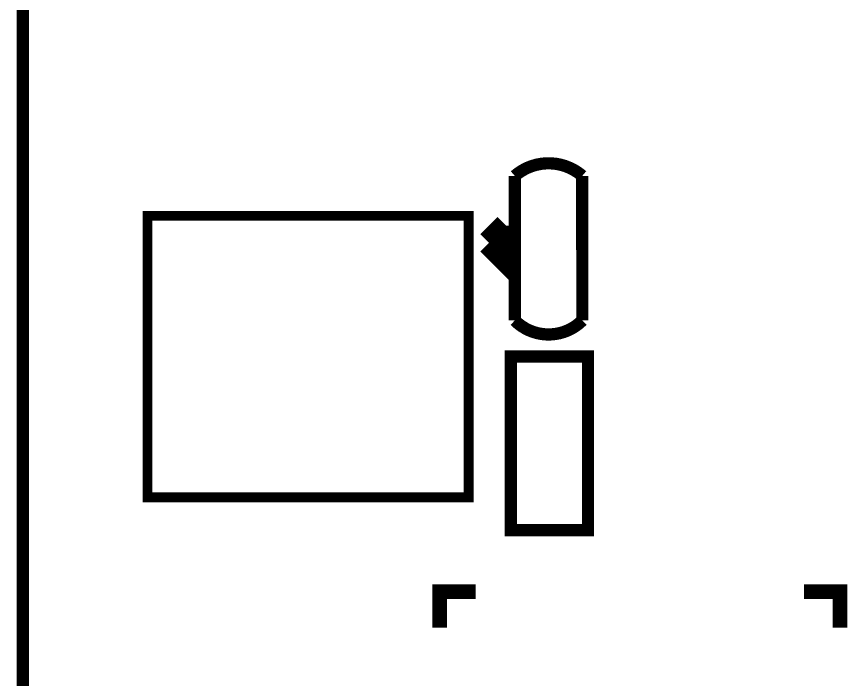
# Model space of a CAD drawing. Extents: x 1.22 to 3.09, y 1.23 to 6.
# Drawn here: x 1.356 to 1.6954, y 2.2519 to 2.5225 of the extents above; entities that cross this region are included whole.
import ezdxf

# ---------------------------------------------------------------- set-up
doc = ezdxf.new("R2010")
doc.units = 0
doc.layers.add('SST001126_PHO', color=11, linetype='CONTINUOUS')

msp = doc.modelspace()

# ---------------------------------------------------------------- linework, layer by layer
at = {"layer": 'SST001126_PHO'}
for points, const_width in [([(1.35854, 1.43433), (1.35854, 5.6261)], 0.005), ([(1.55953, 2.45747), (1.55954, 2.39842)], 0.005), ([(1.5871, 2.39842), (1.58708, 2.45749)], 0.005), ([(1.54067, 2.32622), (1.40953, 2.32622), (1.40953, 2.44114), (1.54067, 2.44114), (1.54067, 2.32622)], 0.004), ([(1.55603, 2.43717), (1.55603, 2.4231), (1.54899, 2.43014)], 0.01), ([(1.54899, 2.43014), (1.55603, 2.43717)], 0.01), ([(1.55793, 2.31282), (1.58942, 2.31282), (1.58942, 2.38368), (1.55793, 2.38368), (1.55793, 2.31282)], 0.005), ([(1.52889, 2.27293), (1.52889, 2.28765), (1.5436, 2.28765)], 0.006), ([(1.69237, 2.27293), (1.69237, 2.28765), (1.67766, 2.28765)], 0.006)]:
    msp.add_lwpolyline(points, dxfattribs=dict(at, const_width=const_width))
at = {"layer": 'SST001126_PHO', "const_width": 0.005}
for points in [[(1.58708, 2.45749, 0.373287), (1.55953, 2.45747)], [(1.55954, 2.39842, 0.414214), (1.5871, 2.39842)]]:
    msp.add_lwpolyline(points, format="xyb", dxfattribs=at)

doc.saveas('drawing.dxf')
